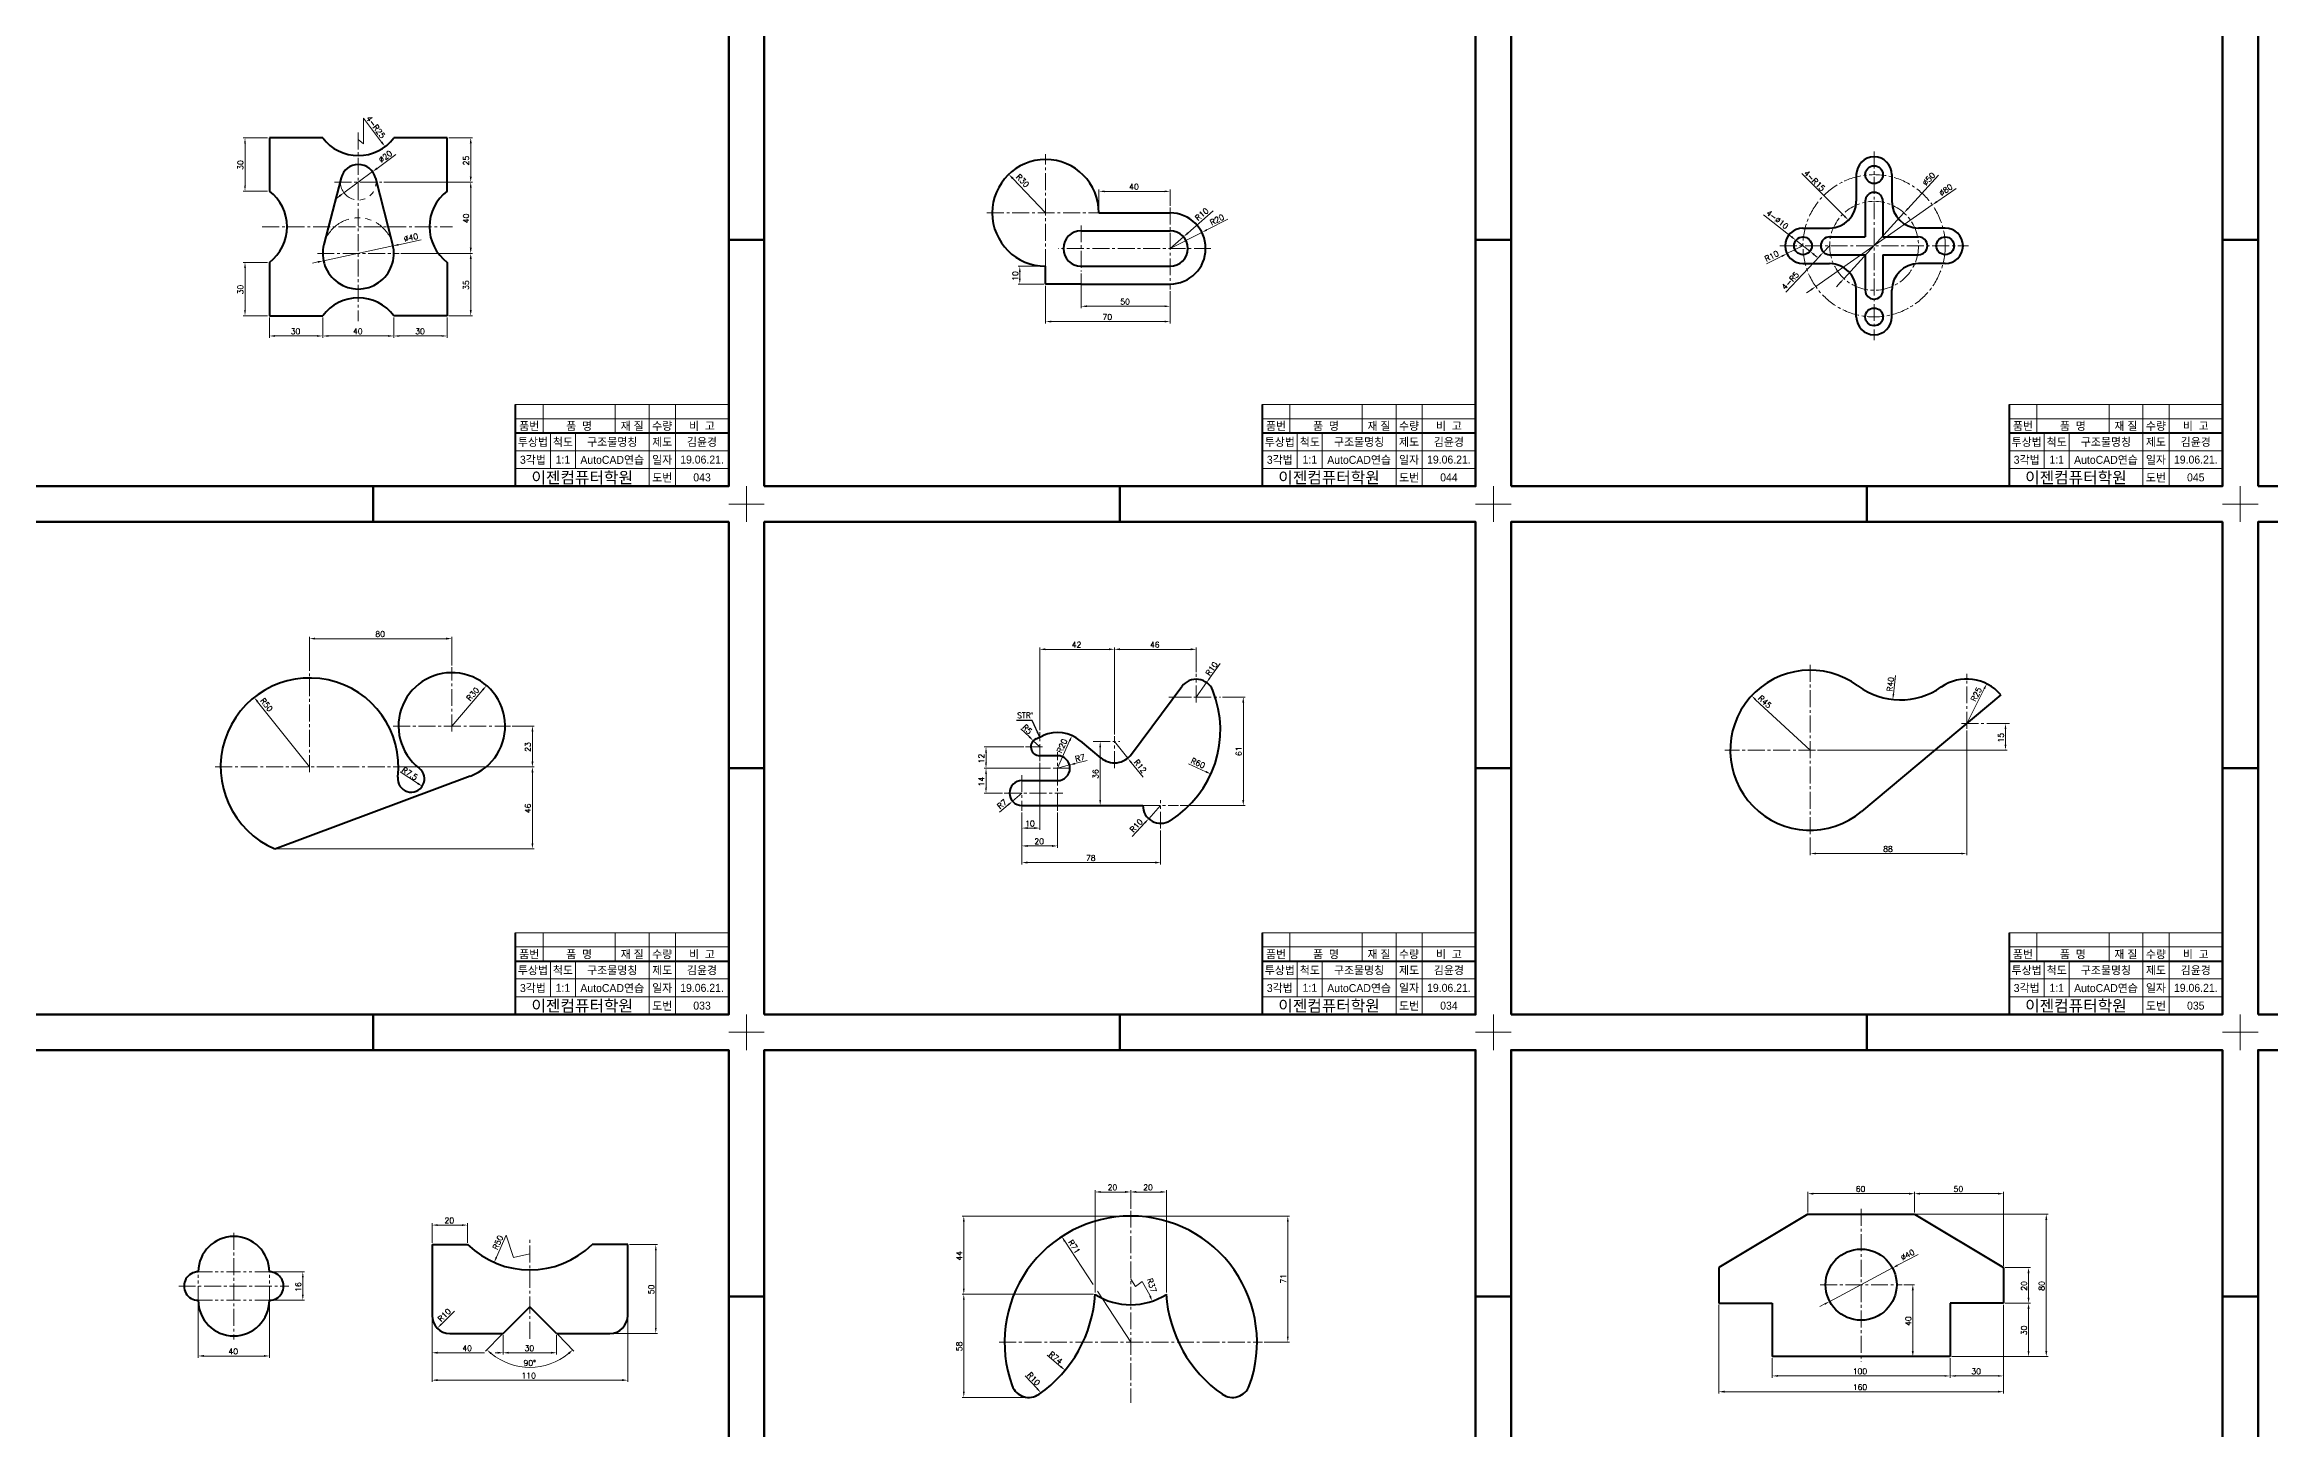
# Model space of a CAD drawing. Header units: millimetres. Extents: x 0 to 4210, y 0 to 2980.
# Drawn here: x 865 to 2116, y 668 to 1446 of the extents above; entities that cross this region are included whole.
import ezdxf
from ezdxf.enums import TextEntityAlignment as Align

# ---------------------------------------------------------------- set-up
doc = ezdxf.new("R2010")
doc.units = ezdxf.units.MM
doc.linetypes.add('CENTER2', pattern=[28.575, 19.05, -3.175, 3.175, -3.175])
doc.linetypes.add('PHANTOM2', pattern=[31.75, 15.875, -3.175, 3.175, -3.175, 3.175, -3.175])
for name, color, linetype, lineweight in [('가는선', 1, 'Continuous', 13), ('가상선', 1, 'PHANTOM2', 13), ('구분선', 1, 'PHANTOM2', 13), ('문자', 2, 'Continuous', 20), ('외곽선', 4, 'Continuous', 70), ('외형선', 3, 'Continuous', 40), ('중심선', 1, 'CENTER2', 13), ('치수선', 1, 'Continuous', 13)]:
    doc.layers.add(name, color=color, linetype=linetype, lineweight=lineweight)
doc.styles.get("Standard").update_dxf_attribs({"font": 'romans.shx'})
doc.styles.add('한글', font='')
doc.styles.get('한글').set_extended_font_data('Gulim')
doc.dimstyles.new('ISO-25', dxfattribs={"dimtxt": 3.15, "dimasz": 3.15, "dimexe": 1, "dimexo": 1, "dimgap": 1, "dimtad": 1, "dimdsep": 46, "dimtxsty": 'Standard', "dimcen": 2.5, "dimclrd": 1, "dimclre": 1, "dimclrt": 2, "dimadec": 0, "dimazin": 0, "dimtfac": 1, "dimtmove": 0, "dimatfit": 3, "dimfxl": 0, "dimarcsym": 0})

msp = doc.modelspace()

# ---------------------------------------------------------------- linework, layer by layer
at = {"layer": '가는선', "ltscale": 0.5}
for p, q in [((1130, 1244), (1250, 1244)), ((1145.6, 1244), (1145.6, 1228)), ((1186.2, 1244), (1186.2, 1228)), ((1205.3, 1244), (1205.3, 1198)), ((1220, 1244), (1220, 1198)), ((1550, 1244), (1670, 1244)), ((1565.6, 1244), (1565.6, 1228)), ((1606.2, 1244), (1606.2, 1228)), ((1625.3, 1244), (1625.3, 1198)), ((1640, 1244), (1640, 1198)), ((1970, 1244), (2090, 1244)), ((1985.6, 1244), (1985.6, 1228)), ((2026.2, 1244), (2026.2, 1228)), ((2045.3, 1244), (2045.3, 1198)), ((2060, 1244), (2060, 1198)), ((1130, 1236), (1250, 1236)), ((1149.7, 1228), (1149.7, 1208)), ((1163.8, 1228), (1163.8, 1208)), ((1550, 1236), (1670, 1236)), ((1569.7, 1228), (1569.7, 1208)), ((1583.8, 1228), (1583.8, 1208)), ((1970, 1236), (2090, 1236)), ((1989.7, 1228), (1989.7, 1208)), ((2003.8, 1228), (2003.8, 1208)), ((1130, 1218), (1250, 1218)), ((1550, 1218), (1670, 1218)), ((1970, 1218), (2090, 1218)), ((1130, 1208), (1250, 1208)), ((1550, 1208), (1670, 1208)), ((1970, 1208), (2090, 1208)), ((1130, 947), (1250, 947)), ((1130, 939), (1250, 939)), ((1145.6, 947), (1145.6, 931)), ((1186.2, 947), (1186.2, 931)), ((1205.3, 947), (1205.3, 901)), ((1220, 947), (1220, 901)), ((1550, 947), (1670, 947)), ((1550, 939), (1670, 939)), ((1565.6, 947), (1565.6, 931)), ((1606.2, 947), (1606.2, 931)), ((1625.3, 947), (1625.3, 901)), ((1640, 947), (1640, 901)), ((1970, 947), (2090, 947)), ((1970, 939), (2090, 939)), ((1985.6, 947), (1985.6, 931)), ((2026.2, 947), (2026.2, 931)), ((2045.3, 947), (2045.3, 901)), ((2060, 947), (2060, 901)), ((1149.7, 931), (1149.7, 911)), ((1163.8, 931), (1163.8, 911)), ((1569.7, 931), (1569.7, 911)), ((1583.8, 931), (1583.8, 911)), ((1989.7, 931), (1989.7, 911)), ((2003.8, 931), (2003.8, 911)), ((1130, 921), (1250, 921)), ((1550, 921), (1670, 921)), ((1970, 921), (2090, 921)), ((1130, 911), (1250, 911)), ((1550, 911), (1670, 911)), ((1970, 911), (2090, 911))]:
    msp.add_line(p, q, dxfattribs=at)
at = {"layer": '가상선', "ltscale": 0.5}
for p, q in [((951.7, 740.3), (951.7, 756.3)), ((951.7, 756.3), (991.7, 756.3)), ((991.7, 740.3), (991.7, 756.3)), ((951.7, 740.3), (991.7, 740.3))]:
    msp.add_line(p, q, dxfattribs=at)
at = {"layer": '가상선'}
for centre, radius, start, end in [((1041.7, 1368.9), 10, 165.5225, 14.4775), ((1041.7, 1328.9), 20, 14.4775, 165.5225)]:
    msp.add_arc(centre, radius, start, end, dxfattribs=at)
at = {"layer": '구분선', "ltscale": 0.5}
for points in [[(1250, 1188), (1260, 1188), (1260, 1198)], [(1250, 1188), (1260, 1188), (1260, 1198)], [(1260, 1198), (1260, 1188), (1270, 1188)], [(1260, 1198), (1260, 1188), (1270, 1188)], [(1260, 1198), (1260, 1188), (1270, 1188)], [(1260, 1198), (1260, 1188), (1270, 1188)], [(1670, 1188), (1680, 1188), (1680, 1198)], [(1670, 1188), (1680, 1188), (1680, 1198)], [(1680, 1198), (1680, 1188), (1690, 1188)], [(1680, 1198), (1680, 1188), (1690, 1188)], [(1680, 1198), (1680, 1188), (1690, 1188)], [(1680, 1198), (1680, 1188), (1690, 1188)], [(2090, 1188), (2100, 1188), (2100, 1198)], [(2090, 1188), (2100, 1188), (2100, 1198)], [(2100, 1198), (2100, 1188), (2110, 1188)], [(2100, 1198), (2100, 1188), (2110, 1188)], [(2100, 1198), (2100, 1188), (2110, 1188)], [(2100, 1198), (2100, 1188), (2110, 1188)], [(1260, 1178), (1260, 1188), (1250, 1188)], [(1270, 1188), (1260, 1188), (1260, 1178)], [(1270, 1188), (1260, 1188), (1260, 1178)], [(1680, 1178), (1680, 1188), (1670, 1188)], [(1690, 1188), (1680, 1188), (1680, 1178)], [(1690, 1188), (1680, 1188), (1680, 1178)], [(2100, 1178), (2100, 1188), (2090, 1188)], [(2110, 1188), (2100, 1188), (2100, 1178)], [(2110, 1188), (2100, 1188), (2100, 1178)], [(1250, 891), (1260, 891), (1260, 901)], [(1250, 891), (1260, 891), (1260, 901)], [(1260, 901), (1260, 891), (1270, 891)], [(1260, 901), (1260, 891), (1270, 891)], [(1260, 901), (1260, 891), (1270, 891)], [(1260, 901), (1260, 891), (1270, 891)], [(1670, 891), (1680, 891), (1680, 901)], [(1670, 891), (1680, 891), (1680, 901)], [(1680, 901), (1680, 891), (1690, 891)], [(1680, 901), (1680, 891), (1690, 891)], [(1680, 901), (1680, 891), (1690, 891)], [(1680, 901), (1680, 891), (1690, 891)], [(2090, 891), (2100, 891), (2100, 901)], [(2090, 891), (2100, 891), (2100, 901)], [(2100, 901), (2100, 891), (2110, 891)], [(2100, 901), (2100, 891), (2110, 891)], [(2100, 901), (2100, 891), (2110, 891)], [(2100, 901), (2100, 891), (2110, 891)], [(1260, 881), (1260, 891), (1250, 891)], [(1270, 891), (1260, 891), (1260, 881)], [(1270, 891), (1260, 891), (1260, 881)], [(1680, 881), (1680, 891), (1670, 891)], [(1690, 891), (1680, 891), (1680, 881)], [(1690, 891), (1680, 891), (1680, 881)], [(2100, 881), (2100, 891), (2090, 891)], [(2110, 891), (2100, 891), (2100, 881)], [(2110, 891), (2100, 891), (2100, 881)]]:
    msp.add_lwpolyline(points, dxfattribs=at)
at = {"layer": '외곽선', "ltscale": 0.5}
for p, q in [((1250, 1336.5), (1260, 1336.5)), ((1270, 1336.5), (1260, 1336.5)), ((1270, 1336.5), (1260, 1336.5)), ((1670, 1336.5), (1680, 1336.5)), ((1690, 1336.5), (1680, 1336.5)), ((1690, 1336.5), (1680, 1336.5)), ((2090, 1336.5), (2100, 1336.5)), ((2110, 1336.5), (2100, 1336.5)), ((2110, 1336.5), (2100, 1336.5)), ((1250, 1198), (1250, 1244)), ((1670, 1198), (1670, 1244)), ((2090, 1198), (2090, 1244)), ((1050, 1198), (1050, 1188)), ((1050, 1198), (1050, 1188)), ((1470, 1198), (1470, 1188)), ((1470, 1198), (1470, 1188)), ((1890, 1198), (1890, 1188)), ((1890, 1198), (1890, 1188)), ((1050, 1188), (1050, 1178)), ((1470, 1188), (1470, 1178)), ((1890, 1188), (1890, 1178)), ((1250, 1039.5), (1260, 1039.5)), ((1270, 1039.5), (1260, 1039.5)), ((1270, 1039.5), (1260, 1039.5)), ((1670, 1039.5), (1680, 1039.5)), ((1690, 1039.5), (1680, 1039.5)), ((1690, 1039.5), (1680, 1039.5)), ((2090, 1039.5), (2100, 1039.5)), ((2110, 1039.5), (2100, 1039.5)), ((2110, 1039.5), (2100, 1039.5)), ((1250, 901), (1250, 947)), ((1670, 901), (1670, 947)), ((2090, 901), (2090, 947)), ((1050, 901), (1050, 891)), ((1050, 901), (1050, 891)), ((1470, 901), (1470, 891)), ((1470, 901), (1470, 891)), ((1890, 901), (1890, 891)), ((1890, 901), (1890, 891)), ((1050, 891), (1050, 881)), ((1470, 891), (1470, 881)), ((1890, 891), (1890, 881)), ((1250, 742.5), (1260, 742.5)), ((1270, 742.5), (1260, 742.5)), ((1270, 742.5), (1260, 742.5)), ((1670, 742.5), (1680, 742.5)), ((1690, 742.5), (1680, 742.5)), ((1690, 742.5), (1680, 742.5)), ((2090, 742.5), (2100, 742.5)), ((2110, 742.5), (2100, 742.5)), ((2110, 742.5), (2100, 742.5))]:
    msp.add_line(p, q, dxfattribs=at)
for points in [[(850, 1198), (1250, 1198), (1250, 1475), (850, 1475)], [(1270, 1198), (1670, 1198), (1670, 1475), (1270, 1475)], [(1690, 1198), (2090, 1198), (2090, 1475), (1690, 1475)], [(2110, 1198), (2510, 1198), (2510, 1475), (2110, 1475)], [(850, 901), (1250, 901), (1250, 1178), (850, 1178)], [(1270, 901), (1670, 901), (1670, 1178), (1270, 1178)], [(1690, 901), (2090, 901), (2090, 1178), (1690, 1178)], [(2110, 901), (2510, 901), (2510, 1178), (2110, 1178)], [(850, 604), (1250, 604), (1250, 881), (850, 881)], [(1270, 604), (1670, 604), (1670, 881), (1270, 881)], [(1690, 604), (2090, 604), (2090, 881), (1690, 881)], [(2110, 604), (2510, 604), (2510, 881), (2110, 881)]]:
    msp.add_lwpolyline(points, close=True, dxfattribs=at)
at = {"layer": '외형선', "ltscale": 0.5}
for p, q in [((1021.7, 1393.9), (991.7, 1393.9)), ((991.7, 1393.9), (991.7, 1363.9)), ((1091.7, 1393.9), (1061.7, 1393.9)), ((1091.7, 1363.9), (1091.7, 1393.9)), ((1032, 1371.4), (1022.3, 1333.9)), ((1051.4, 1371.4), (1061, 1333.9)), ((1884.1, 1373.2), (1884.1, 1358.2)), ((1904.1, 1373.2), (1904.1, 1358.2)), ((1458.2, 1351.7), (1498.2, 1351.7)), ((1889.1, 1358.2), (1889.1, 1338.2)), ((1899.1, 1358.2), (1899.1, 1338.2)), ((1448.2, 1341.7), (1498.2, 1341.7)), ((1854.1, 1343.2), (1869.1, 1343.2)), ((1934.1, 1343.2), (1919.1, 1343.2)), ((1869.1, 1338.2), (1889.1, 1338.2)), ((1869.1, 1328.2), (1889.1, 1328.2)), ((1889.1, 1328.2), (1889.1, 1308.2)), ((1899.1, 1338.2), (1919.1, 1338.2)), ((1899.1, 1328.2), (1899.1, 1308.2)), ((1899.1, 1328.2), (1919.1, 1328.2)), ((991.7, 1323.9), (991.7, 1293.9)), ((1091.7, 1323.9), (1091.7, 1293.9)), ((1428.2, 1311.7), (1428.2, 1321.7)), ((1448.2, 1321.7), (1498.2, 1321.7)), ((1854.1, 1323.2), (1869.1, 1323.2)), ((1934.1, 1323.2), (1919.1, 1323.2)), ((1448.2, 1311.7), (1428.2, 1311.7)), ((1448.2, 1311.7), (1498.2, 1311.7)), ((1884.1, 1293.2), (1884.1, 1308.2)), ((1904.1, 1293.2), (1904.1, 1308.2)), ((991.7, 1293.9), (1021.7, 1293.9)), ((1091.7, 1293.9), (1061.7, 1293.9)), ((1130, 1244), (1130, 1236)), ((1550, 1244), (1550, 1236)), ((1970, 1244), (1970, 1236)), ((1130, 1236), (1130, 1228)), ((1130, 1228), (1250, 1228)), ((1130, 1228), (1130, 1208)), ((1550, 1236), (1550, 1228)), ((1550, 1228), (1670, 1228)), ((1550, 1228), (1550, 1208)), ((1970, 1236), (1970, 1228)), ((1970, 1228), (2090, 1228)), ((1970, 1228), (1970, 1208)), ((1130, 1208), (1130, 1198)), ((1550, 1208), (1550, 1198)), ((1970, 1208), (1970, 1198)), ((1476.6, 1047.3), (1504.9, 1085.4)), ((1965.4, 1080.7), (1887.1, 1015.2)), ((1447.7, 1054.8), (1459.2, 1045.2)), ((1434.9, 1046.5), (1424.9, 1046.5)), ((994.7, 994.2), (1104.7, 1035.1)), ((1414.9, 1032.5), (1434.9, 1032.5)), ((1414.9, 1018.5), (1482.9, 1018.5)), ((1130, 947), (1130, 939)), ((1130, 939), (1130, 931)), ((1550, 947), (1550, 939)), ((1550, 939), (1550, 931)), ((1970, 947), (1970, 939)), ((1970, 939), (1970, 931)), ((1130, 931), (1250, 931)), ((1130, 931), (1130, 911)), ((1550, 931), (1670, 931)), ((1550, 931), (1550, 911)), ((1970, 931), (2090, 931)), ((1970, 931), (1970, 911)), ((1130, 911), (1130, 901)), ((1550, 911), (1550, 901)), ((1970, 911), (1970, 901)), ((1856.8, 788.7), (1806.8, 758.7)), ((1856.8, 788.7), (1916.8, 788.7)), ((1916.8, 788.7), (1966.8, 758.7)), ((1083.2, 771.7), (1083.2, 731.7)), ((1083.2, 771.7), (1103.2, 771.7)), ((1193.2, 771.7), (1173.2, 771.7)), ((1193.2, 731.7), (1193.2, 771.7)), ((1806.8, 758.7), (1806.8, 738.7)), ((1966.8, 758.7), (1966.8, 738.7)), ((1806.8, 738.7), (1836.8, 738.7)), ((1836.8, 738.7), (1836.8, 708.7)), ((1966.8, 738.7), (1936.8, 738.7)), ((1936.8, 738.7), (1936.8, 708.7)), ((1123.2, 721.7), (1138.2, 736.7)), ((1153.2, 721.7), (1138.2, 736.7)), ((1093.2, 721.7), (1123.2, 721.7)), ((1153.2, 721.7), (1183.2, 721.7)), ((1936.8, 708.7), (1836.8, 708.7))]:
    msp.add_line(p, q, dxfattribs=at)
at = {"layer": '외형선'}
msp.add_line((1422.9, 1056), (1426.9, 1057.8), dxfattribs=at)
at = {"layer": '외형선', "ltscale": 0.5}
for centre, radius in [((1894.1, 1373.2), 5), ((1854.1, 1333.2), 5), ((1934.1, 1333.2), 5), ((1894.1, 1293.2), 5), ((1886.8, 749.1), 20)]:
    msp.add_circle(centre, radius, dxfattribs=at)
for centre, radius, start, end in [((1041.7, 1408.9), 25, 216.8699, 323.1301), ((1041.7, 1368.9), 10, 14.4775, 165.5225), ((1428.2, 1351.7), 30, 0, 270), ((1894.1, 1373.2), 10, 0, 180), ((976.7, 1343.9), 25, 306.8699, 53.1301), ((1106.7, 1343.9), 25, 126.8699, 233.1301), ((1498.2, 1331.7), 20, 270, 90), ((1869.1, 1358.2), 15, 270, 0), ((1894.1, 1358.2), 5, 0, 180), ((1919.1, 1358.2), 15, 180, 270), ((1448.2, 1331.7), 10, 90, 270), ((1498.2, 1331.7), 10, 270, 90), ((1854.1, 1333.2), 10, 90, 270), ((1934.1, 1333.2), 10, 270, 90), ((1041.7, 1328.9), 20, 165.5225, 14.4775), ((1869.1, 1333.2), 5, 90, 270), ((1919.1, 1333.2), 5, 270, 90), ((1869.1, 1308.2), 15, 0, 90), ((1919.1, 1308.2), 15, 90, 180), ((1041.7, 1278.9), 25, 36.8699, 143.1301), ((1894.1, 1308.2), 5, 180, 0), ((1894.1, 1293.2), 10, 180, 0), ((1014.3, 1040.2), 50, 353.3066, 246.9261), ((1094.3, 1063.2), 30, 290.3786, 232.3779), ((1512.9, 1079.5), 10, 21.7847, 143.3711), ((1858.2, 1049.6), 45, 53.3875, 309.9581), ((1946.2, 1064.6), 25, 40, 125.0253), ((1466.5, 1060.9), 60, 301.9099, 21.7847), ((1908.9, 1117.9), 40, 233.3875, 305.0253), ((1424.9, 1051.5), 5, 113.6021, 270), ((1434.9, 1039.5), 20, 50.2297, 113.6021), ((1071.4, 1033.5), 7.5, 173.3066, 52.3779), ((1434.9, 1039.5), 7, 270, 90), ((1466.9, 1054.5), 12, 230.2297, 323.3711), ((1414.9, 1025.5), 7, 90, 270), ((1492.9, 1018.5), 10, 180, 301.9099), ((971.7, 756.2), 20, 0.4456, 179.5544), ((1476.1, 716.7), 71, 90, 200.1368), ((1476.1, 716.7), 71, 339.8632, 90), ((1138.2, 807.4), 50, 225.573, 314.427), ((951.7, 748.3), 8, 89.9957, 270), ((991.7, 748.3), 8, 270, 90.0043), ((971.7, 740.3), 20, 180, 0), ((1382.2, 748.2), 74, 304.8716, 356.5075), ((1476.1, 774.8), 37, 237.2796, 302.7204), ((1569.9, 748.2), 74, 183.4925, 235.1284), ((1093.2, 731.7), 10, 180, 270), ((1183.2, 731.7), 10, 270, 0), ((1418.8, 695.7), 10, 200.1368, 304.8716), ((1533.3, 695.7), 10, 235.1284, 339.8632)]:
    msp.add_arc(centre, radius, start, end, dxfattribs=at)
at = {"layer": '중심선', "ltscale": 0.5}
for p, q in [((1041.7, 1396.9), (1041.7, 1290.9)), ((1428.2, 1321.7), (1428.2, 1384.7)), ((1894.1, 1386.2), (1894.1, 1280.2)), ((1028.3, 1368.9), (1055, 1368.9)), ((1395.2, 1351.7), (1458.2, 1351.7)), ((1498.2, 1354.7), (1498.2, 1308.7)), ((987.7, 1343.9), (1094.7, 1343.9)), ((1448.2, 1344.7), (1448.2, 1318.7)), ((1018.7, 1328.9), (1064.7, 1328.9)), ((1521.2, 1331.7), (1435.2, 1331.7)), ((1841.1, 1333.2), (1947.1, 1333.2)), ((1014.3, 1037.2), (1014.3, 1093.2)), ((1094.3, 1060.2), (1094.3, 1096.2)), ((1512.9, 1076.5), (1512.9, 1092.5)), ((1858.2, 1097.6), (1858.2, 1001.6)), ((1946.2, 1061.7), (1946.2, 1092.6)), ((1497.5, 1079.5), (1526.6, 1079.5)), ((1500.5, 1079.5), (1512.9, 1079.5)), ((1943.2, 1064.6), (1971.2, 1064.6)), ((1061.3, 1063.2), (1127.3, 1063.2)), ((1416.9, 1051.5), (1427.9, 1051.5)), ((1424.9, 1043.5), (1424.9, 1059.8)), ((1454.9, 1054.5), (1469.9, 1054.5)), ((1466.9, 1039.5), (1466.9, 1057.5)), ((961.3, 1040.2), (1067.3, 1040.2)), ((1441.9, 1039.5), (1431.9, 1039.5)), ((1434.9, 1015.5), (1434.9, 1048.5)), ((1861.2, 1049.6), (1810.2, 1049.6)), ((1414.9, 1035.5), (1414.9, 1015.5)), ((1404.9, 1025.5), (1437.9, 1025.5)), ((1482.9, 1018.5), (1502.9, 1018.5)), ((1492.9, 1005.5), (1492.9, 1021.5)), ((1476.1, 790.7), (1476.1, 682.7)), ((1886.8, 791.7), (1886.8, 705.7)), ((971.7, 778.3), (971.7, 718.3)), ((1138.2, 718.7), (1138.2, 774.7)), ((940.7, 748.2), (1002.7, 748.2)), ((1863.8, 749.1), (1909.8, 749.1)), ((1402.1, 716.7), (1550.1, 716.7))]:
    msp.add_line(p, q, dxfattribs=at)
for radius in [40, 25]:
    msp.add_circle((1894.1, 1333.2), radius, dxfattribs=at)
at = {"layer": '치수선', "ltscale": 0.5}
for p, q in [((1044.7, 1404.9), (1054.8, 1391.5)), ((1044.7, 1404.9), (1044.7, 1390.6)), ((990.7, 1393.9), (977, 1393.9)), ((978, 1390.8), (978, 1367.1)), ((1044.7, 1390.6), (1041.7, 1392.9)), ((1092.7, 1393.9), (1105.9, 1393.9)), ((1104.9, 1390.8), (1104.9, 1372.1)), ((1062.8, 1384.5), (1052.3, 1376.7)), ((990.7, 1363.9), (977, 1363.9)), ((1033.6, 1363), (1049.7, 1374.9)), ((1056, 1368.9), (1105.9, 1368.9)), ((1104.9, 1365.8), (1104.9, 1332.1)), ((1428.2, 1351.7), (1409.7, 1371.1)), ((1458.2, 1352.7), (1458.2, 1364.8)), ((1498.2, 1355.7), (1498.2, 1364.8)), ((1853.4, 1373.9), (1877.4, 1349.9)), ((1930.3, 1372.9), (1913, 1354)), ((1940.2, 1365.5), (1929.4, 1358)), ((1031.1, 1361.1), (1028.5, 1359.3)), ((1461.4, 1363.8), (1495.1, 1363.8)), ((1522.4, 1352.8), (1508.2, 1340.3)), ((1861.3, 1310.3), (1926.8, 1356.2)), ((1877.2, 1314.8), (1910.9, 1351.7)), ((1498.2, 1331.7), (1516.1, 1340.7)), ((1530.7, 1348.1), (1518.9, 1342.1)), ((1832, 1350.7), (1847.7, 1338.3)), ((1022.1, 1324.8), (1061.2, 1333.1)), ((1077.1, 1336.5), (1064.3, 1333.8)), ((1065.7, 1328.9), (1105.9, 1328.9)), ((1498.2, 1331.7), (1505.8, 1338.3)), ((1833.6, 1323.1), (1842.3, 1327.4)), ((1844.4, 1307.1), (1863.5, 1327.3)), ((1854.1, 1333.2), (1845.1, 1328.8)), ((1858, 1330.1), (1850.1, 1336.3)), ((1860.4, 1328.2), (1862, 1326.9)), ((1869.1, 1333.2), (1865.6, 1329.6)), ((990.7, 1323.9), (977, 1323.9)), ((978, 1320.8), (978, 1297.1)), ((1019, 1324.1), (1016, 1323.4)), ((1104.9, 1325.8), (1104.9, 1297.1)), ((1427.2, 1321.7), (1412.7, 1321.7)), ((1413.7, 1318.5), (1413.7, 1314.8)), ((1448.2, 1317.7), (1448.2, 1298.2)), ((1427.2, 1311.7), (1412.7, 1311.7)), ((1428.2, 1310.7), (1428.2, 1289.6)), ((1498.2, 1307.7), (1498.2, 1298.2)), ((1858.7, 1308.5), (1856.1, 1306.7)), ((1875.1, 1312.5), (1872.9, 1310.1)), ((990.7, 1293.9), (977, 1293.9)), ((991.7, 1292.9), (991.7, 1281.5)), ((1021.7, 1292.9), (1021.7, 1281.5)), ((1061.7, 1292.9), (1061.7, 1281.5)), ((1091.7, 1292.9), (1091.7, 1281.5)), ((1092.7, 1293.9), (1105.9, 1293.9)), ((1495.1, 1290.6), (1431.4, 1290.6)), ((1451.4, 1299.2), (1495.1, 1299.2)), ((1498.2, 1298.2), (1498.2, 1289.6)), ((994.8, 1282.5), (1018.5, 1282.5)), ((1024.8, 1282.5), (1058.5, 1282.5)), ((1064.8, 1282.5), (1088.5, 1282.5)), ((1014.3, 1094.2), (1014.3, 1113.3)), ((1017.4, 1112.3), (1091.1, 1112.3)), ((1094.3, 1097.2), (1094.3, 1113.3)), ((1906.1, 1091.6), (1905, 1081.2)), ((1014.3, 1040.2), (985.1, 1076.8)), ((1094.3, 1063.2), (1111.7, 1083.5)), ((1858.2, 1049.6), (1827.5, 1078)), ((1946.2, 1064.6), (1956, 1084.2)), ((1970.2, 1064.6), (1967, 1064.6)), ((1128.3, 1063.2), (1140.6, 1063.2)), ((1139.6, 1060), (1139.6, 1043.3)), ((1968, 1052.8), (1968, 1061.5)), ((1067.5, 1040.2), (1140.6, 1040.2)), ((1862.2, 1049.6), (1969, 1049.6)), ((1065.3, 1037.5), (1075, 1031.1)), ((1139.6, 1037), (1139.6, 997.3)), ((995.7, 994.2), (1140.6, 994.2)), ((1456.1, 744.7), (1456.1, 802.2)), ((1459.2, 801.2), (1472.9, 801.2)), ((1476.1, 791.7), (1476.1, 802.2)), ((1479.2, 801.2), (1492.9, 801.2)), ((1496.1, 744.7), (1496.1, 802.2)), ((1856.8, 789.7), (1856.8, 801.3)), ((1916.8, 789.7), (1916.8, 801.3)), ((1966.8, 759.7), (1966.8, 801.3)), ((1860, 800.3), (1913.7, 800.3)), ((1917.8, 788.7), (1991.9, 788.7)), ((1920, 800.3), (1963.7, 800.3)), ((1083.2, 772.7), (1083.2, 783.6)), ((1086.3, 782.6), (1100, 782.6)), ((1103.2, 772.7), (1103.2, 783.6)), ((1124.8, 776.9), (1119.4, 764.5)), ((1124.8, 776.9), (1128.9, 764.4)), ((1475.1, 787.7), (1381.2, 787.7)), ((1382.2, 784.6), (1382.2, 746.9)), ((1477.1, 787.7), (1565.4, 787.7)), ((1564.4, 719.9), (1564.4, 784.6)), ((1990.9, 785.5), (1990.9, 711.8)), ((1128.9, 764.4), (1138.2, 766.4)), ((1194.2, 771.7), (1210, 771.7)), ((1209, 768.5), (1209, 724.8)), ((1454.9, 749.2), (1439, 773.5)), ((1918.9, 766.1), (1907.3, 760)), ((992.7, 756.3), (1011.5, 756.3)), ((1010.5, 753.2), (1010.5, 743.5)), ((1478.7, 748), (1476.1, 752.2)), ((1482.5, 750.8), (1478.7, 748)), ((1482.5, 750.8), (1487, 742.8)), ((1869.2, 739.7), (1904.5, 758.5)), ((1967.8, 758.7), (1982, 758.7)), ((1981, 755.5), (1981, 741.8)), ((951.7, 739.3), (951.7, 708)), ((991.7, 739.3), (991.7, 708)), ((992.7, 740.3), (1011.5, 740.3)), ((1455.1, 743.7), (1381.2, 743.7)), ((1382.2, 740.6), (1382.2, 688.9)), ((1476.1, 716.7), (1457.4, 745.4)), ((1866.4, 738.3), (1863.6, 736.8)), ((1910.8, 749.1), (1916.9, 749.1)), ((1915.9, 746), (1915.9, 711.8)), ((1967.8, 738.7), (1982, 738.7)), ((1083.2, 730.7), (1083.2, 709.8)), ((1095.8, 734.3), (1088.3, 726.8)), ((1193.2, 730.7), (1193.2, 694.4)), ((1806.8, 737.7), (1806.8, 687.9)), ((1966.8, 737.7), (1966.8, 696.8)), ((1981, 735.5), (1981, 711.8)), ((1122.5, 721), (1113.3, 711.8)), ((1123.2, 720.7), (1123.2, 709.8)), ((1153.2, 720.7), (1153.2, 709.8)), ((1153.9, 721), (1163, 711.8)), ((1184.2, 721.7), (1210, 721.7)), ((1551.1, 716.7), (1565.4, 716.7)), ((954.9, 709), (988.6, 709)), ((1083.2, 709.8), (1083.2, 694.4)), ((1086.3, 710.8), (1112.7, 710.8)), ((1118.6, 710.8), (1120, 710.8)), ((1126.3, 710.8), (1150, 710.8)), ((1429.1, 709.4), (1436.8, 703)), ((1836.8, 707.7), (1836.8, 696.8)), ((1936.8, 707.7), (1936.8, 696.8)), ((1937.8, 708.7), (1982, 708.7)), ((1982, 708.7), (1991.9, 708.7)), ((1086.3, 695.4), (1190, 695.4)), ((1416.8, 697.9), (1423.4, 690.7)), ((1810, 688.9), (1963.7, 688.9)), ((1933.7, 697.8), (1840, 697.8)), ((1963.7, 697.8), (1940, 697.8)), ((1966.8, 696.8), (1966.8, 687.9)), ((1417.8, 685.7), (1381.2, 685.7))]:
    msp.add_line(p, q, dxfattribs=at)
at = {"layer": '치수선', "color": 1, "ltscale": 0.5}
for p, q in [((1424.9, 1060.8), (1424.9, 1107.3)), ((1428.1, 1106.3), (1463.8, 1106.3)), ((1466.9, 1058.5), (1466.9, 1107.3)), ((1470.1, 1106.3), (1509.8, 1106.3)), ((1512.9, 1093.5), (1512.9, 1107.3)), ((1526.3, 1098.4), (1520.5, 1090.2)), ((1512.9, 1079.5), (1518.7, 1087.6)), ((1527.6, 1079.5), (1540.4, 1079.5)), ((1539.4, 1076.3), (1539.4, 1021.6)), ((1415.9, 1051.5), (1393.7, 1051.5)), ((1414.3, 1061.7), (1419.1, 1057.1)), ((1424.9, 1051.5), (1421.3, 1054.9)), ((1434.9, 1039.5), (1441.7, 1054.9)), ((1458.9, 1051.3), (1458.9, 1021.6)), ((1466.9, 1054.5), (1474.4, 1045.1)), ((1430.9, 1039.5), (1393.7, 1039.5)), ((1394.7, 1048.3), (1394.7, 1042.6)), ((1424.9, 1042.5), (1424.9, 1004.8)), ((1434.9, 1039.5), (1441.7, 1041.3)), ((1451.6, 1043.9), (1444.7, 1042.1)), ((1483, 1034.4), (1476.4, 1042.6)), ((1508.5, 1041.9), (1518.3, 1037.5)), ((1394.7, 1028.6), (1394.7, 1036.3)), ((1403.9, 1025.5), (1393.7, 1025.5)), ((1402.2, 1014.7), (1407.2, 1018.9)), ((1414.9, 1025.5), (1409.6, 1020.9)), ((1414.9, 1014.5), (1414.9, 1004.8)), ((1434.9, 1014.5), (1434.9, 994.8)), ((1492.9, 1018.5), (1486.2, 1011.1)), ((1503.9, 1018.5), (1540.4, 1018.5)), ((1414.9, 1004.8), (1414.9, 994.8)), ((1418.1, 1005.8), (1421.8, 1005.8)), ((1476.9, 1001.1), (1484, 1008.8)), ((1492.9, 1004.5), (1492.9, 985.4)), ((1414.9, 994.8), (1414.9, 985.4)), ((1418.1, 995.8), (1431.8, 995.8)), ((1418.1, 986.4), (1489.8, 986.4))]:
    msp.add_line(p, q, dxfattribs=at)
at = {"layer": '치수선', "color": 1}
for p, q in [((1946.2, 1060.7), (1946.2, 990.5)), ((1858.2, 1000.6), (1858.2, 990.5)), ((1861.4, 991.5), (1943.1, 991.5))]:
    msp.add_line(p, q, dxfattribs=at)
at = {"layer": '치수선', "ltscale": 0.5}
for centre, radius, start, end in [((1138.2, 736.7), 34.1, 230.2869, 309.7131), ((1418.8, 695.7), 10, 310.6011, 318.3509)]:
    msp.add_arc(centre, radius, start, end, dxfattribs=at)
for points in [[(977.5, 1390.8), (978.5, 1390.8), (978, 1393.9)], [(1055.3, 1391.8), (1054.4, 1391.2), (1056.7, 1389)], [(1104.4, 1390.8), (1105.5, 1390.8), (1104.9, 1393.9)], [(1051.9, 1377.2), (1052.6, 1376.3), (1049.7, 1374.9)], [(977.5, 1367.1), (978.5, 1367.1), (978, 1363.9)], [(1104.4, 1372.1), (1105.5, 1372.1), (1104.9, 1368.9)], [(1104.4, 1365.8), (1105.5, 1365.8), (1104.9, 1368.9)], [(1410.1, 1371.5), (1409.3, 1370.7), (1407.5, 1373.4)], [(1461.4, 1364.3), (1461.4, 1363.3), (1458.2, 1363.8)], [(1495.1, 1364.3), (1495.1, 1363.3), (1498.2, 1363.8)], [(1030.8, 1361.6), (1031.4, 1360.7), (1033.6, 1363)], [(1912.7, 1354.4), (1913.4, 1353.7), (1910.9, 1351.7)], [(1929.1, 1358.4), (1929.7, 1357.5), (1926.8, 1356.2)], [(1507.8, 1340.7), (1508.5, 1339.9), (1505.8, 1338.3)], [(1518.7, 1342.6), (1519.1, 1341.7), (1516.1, 1340.7)], [(1877.8, 1350.2), (1877.1, 1349.5), (1879.7, 1347.6)], [(1064.2, 1334.3), (1064.4, 1333.3), (1061.2, 1333.1)], [(1104.4, 1332.1), (1105.5, 1332.1), (1104.9, 1328.9)], [(1104.4, 1325.8), (1105.5, 1325.8), (1104.9, 1328.9)], [(1842, 1327.8), (1842.5, 1326.9), (1845.1, 1328.8)], [(1848, 1338.7), (1847.3, 1337.9), (1850.1, 1336.3)], [(1860.8, 1328.6), (1860.1, 1327.8), (1858, 1330.1)], [(1863.1, 1327.7), (1863.8, 1327), (1865.6, 1329.6)], [(977.5, 1320.8), (978.5, 1320.8), (978, 1323.9)], [(1018.9, 1324.6), (1019.1, 1323.6), (1022.1, 1324.8)], [(1413.2, 1318.5), (1414.2, 1318.5), (1413.7, 1321.7)], [(1413.2, 1314.8), (1414.2, 1314.8), (1413.7, 1311.7)], [(1874.7, 1312.8), (1875.4, 1312.1), (1877.2, 1314.8)], [(1858.4, 1308.9), (1859, 1308.1), (1861.3, 1310.3)], [(977.5, 1297.1), (978.5, 1297.1), (978, 1293.9)], [(1104.4, 1297.1), (1105.5, 1297.1), (1104.9, 1293.9)], [(1431.4, 1291.1), (1431.4, 1290.1), (1428.2, 1290.6)], [(1451.4, 1299.7), (1451.4, 1298.7), (1448.2, 1299.2)], [(1495.1, 1299.7), (1495.1, 1298.7), (1498.2, 1299.2)], [(1495.1, 1291.1), (1495.1, 1290.1), (1498.2, 1290.6)], [(994.8, 1283), (994.8, 1282), (991.7, 1282.5)], [(1018.5, 1283), (1018.5, 1282), (1021.7, 1282.5)], [(1024.8, 1283), (1024.8, 1282), (1021.7, 1282.5)], [(1058.5, 1283), (1058.5, 1282), (1061.7, 1282.5)], [(1064.8, 1283), (1064.8, 1282), (1061.7, 1282.5)], [(1088.5, 1283), (1088.5, 1282), (1091.7, 1282.5)], [(1017.4, 1112.9), (1017.4, 1111.8), (1014.3, 1112.3)], [(1091.1, 1112.9), (1091.1, 1111.8), (1094.3, 1112.3)], [(985.5, 1077.2), (984.7, 1076.5), (983.1, 1079.3)], [(1111.3, 1083.9), (1112.1, 1083.2), (1113.8, 1085.9)], [(1827.8, 1078.4), (1827.1, 1077.7), (1825.2, 1080.2)], [(1904.5, 1081.3), (1905.5, 1081.2), (1904.6, 1078.1)], [(1955.6, 1084.4), (1956.5, 1083.9), (1957.5, 1087)], [(1967.5, 1061.5), (1968.5, 1061.5), (1968, 1064.6)], [(1139.1, 1060), (1140.2, 1060), (1139.6, 1063.2)], [(1967.5, 1052.8), (1968.5, 1052.8), (1968, 1049.6)], [(1139.1, 1043.3), (1140.2, 1043.3), (1139.6, 1040.2)], [(1139.1, 1037), (1140.2, 1037), (1139.6, 1040.2)], [(1075.3, 1031.5), (1074.7, 1030.6), (1077.6, 1029.3)], [(1139.1, 997.3), (1140.2, 997.3), (1139.6, 994.2)], [(1459.2, 801.8), (1459.2, 800.7), (1456.1, 801.2)], [(1472.9, 801.8), (1472.9, 800.7), (1476.1, 801.2)], [(1479.2, 801.8), (1479.2, 800.7), (1476.1, 801.2)], [(1492.9, 801.8), (1492.9, 800.7), (1496.1, 801.2)], [(1860, 800.8), (1860, 799.7), (1856.8, 800.3)], [(1913.7, 800.8), (1913.7, 799.7), (1916.8, 800.3)], [(1920, 800.8), (1920, 799.7), (1916.8, 800.3)], [(1963.7, 800.8), (1963.7, 799.7), (1966.8, 800.3)], [(1990.4, 785.5), (1991.5, 785.5), (1990.9, 788.7)], [(1086.3, 783.1), (1086.3, 782.1), (1083.2, 782.6)], [(1100, 783.1), (1100, 782.1), (1103.2, 782.6)], [(1381.7, 784.6), (1382.7, 784.6), (1382.2, 787.7)], [(1439.4, 773.8), (1438.5, 773.2), (1437.3, 776.2)], [(1563.9, 784.6), (1564.9, 784.6), (1564.4, 787.7)], [(1118.9, 764.7), (1119.8, 764.3), (1118.1, 761.6)], [(1208.5, 768.5), (1209.5, 768.5), (1209, 771.7)], [(1010, 753.2), (1011, 753.2), (1010.5, 756.3)], [(1907, 760.4), (1907.5, 759.5), (1904.5, 758.5)], [(1980.4, 755.5), (1981.5, 755.5), (1981, 758.7)], [(1010, 743.5), (1011, 743.5), (1010.5, 740.3)], [(1381.7, 746.9), (1382.7, 746.9), (1382.2, 743.7)], [(1381.7, 740.6), (1382.7, 740.6), (1382.2, 743.7)], [(1487.5, 743), (1486.5, 742.6), (1488, 739.8)], [(1866.2, 738.7), (1866.6, 737.8), (1869.2, 739.7)], [(1915.3, 746), (1916.4, 746), (1915.9, 749.1)], [(1980.4, 741.8), (1981.5, 741.8), (1981, 738.7)], [(1980.4, 735.5), (1981.5, 735.5), (1981, 738.7)], [(1088, 727.2), (1088.7, 726.5), (1086.1, 724.6)], [(1208.5, 724.8), (1209.5, 724.8), (1209, 721.7)], [(1563.9, 719.9), (1564.9, 719.9), (1564.4, 716.7)], [(954.9, 709.6), (954.9, 708.5), (951.7, 709)], [(988.6, 709.6), (988.6, 708.5), (991.7, 709)], [(1086.3, 711.4), (1086.3, 710.3), (1083.2, 710.8)], [(1116, 710), (1116.7, 710.8), (1114, 712.5)], [(1120, 711.4), (1120, 710.3), (1123.2, 710.8)], [(1126.3, 711.4), (1126.3, 710.3), (1123.2, 710.8)], [(1150, 711.4), (1150, 710.3), (1153.2, 710.8)], [(1159.6, 710.8), (1160.4, 710), (1162.3, 712.5)], [(1437.1, 703.4), (1436.4, 702.6), (1439.2, 701)], [(1915.3, 711.8), (1916.4, 711.8), (1915.9, 708.7)], [(1980.4, 711.8), (1981.5, 711.8), (1981, 708.7)], [(1990.4, 711.8), (1991.5, 711.8), (1990.9, 708.7)], [(1086.3, 696), (1086.3, 694.9), (1083.2, 695.4)], [(1190, 696), (1190, 694.9), (1193.2, 695.4)], [(1381.7, 688.9), (1382.7, 688.9), (1382.2, 685.7)], [(1423.8, 691), (1423.1, 690.3), (1425.6, 688.3)], [(1810, 689.5), (1810, 688.4), (1806.8, 688.9)], [(1840, 698.3), (1840, 697.3), (1836.8, 697.8)], [(1933.7, 698.3), (1933.7, 697.3), (1936.8, 697.8)], [(1940, 698.3), (1940, 697.3), (1936.8, 697.8)], [(1963.7, 698.3), (1963.7, 697.3), (1966.8, 697.8)], [(1963.7, 689.5), (1963.7, 688.4), (1966.8, 688.9)]]:
    msp.add_solid(points, dxfattribs=at)
at = {"layer": '치수선', "color": 1, "ltscale": 0.5}
for points in [[(1428.1, 1106.9), (1428.1, 1105.8), (1424.9, 1106.3)], [(1463.8, 1106.9), (1463.8, 1105.8), (1466.9, 1106.3)], [(1470.1, 1106.9), (1470.1, 1105.8), (1466.9, 1106.3)], [(1509.8, 1106.9), (1509.8, 1105.8), (1512.9, 1106.3)], [(1520.1, 1090.5), (1520.9, 1089.9), (1518.7, 1087.6)], [(1538.8, 1076.3), (1539.9, 1076.3), (1539.4, 1079.5)], [(1394.2, 1048.3), (1395.2, 1048.3), (1394.7, 1051.5)], [(1419.4, 1057.5), (1418.7, 1056.7), (1421.3, 1054.9)], [(1441.3, 1055.1), (1442.2, 1054.7), (1443, 1057.7)], [(1458.4, 1051.3), (1459.4, 1051.3), (1458.9, 1054.5)], [(1394.2, 1042.6), (1395.2, 1042.6), (1394.7, 1039.5)], [(1394.2, 1036.3), (1395.2, 1036.3), (1394.7, 1039.5)], [(1444.6, 1042.6), (1444.9, 1041.6), (1441.7, 1041.3)], [(1476.8, 1042.9), (1476, 1042.3), (1474.4, 1045.1)], [(1394.2, 1028.6), (1395.2, 1028.6), (1394.7, 1025.5)], [(1518.5, 1038), (1518.1, 1037), (1521.2, 1036.2)], [(1406.8, 1019.3), (1407.5, 1018.5), (1409.6, 1020.9)], [(1458.4, 1021.6), (1459.4, 1021.6), (1458.9, 1018.5)], [(1538.8, 1021.6), (1539.9, 1021.6), (1539.4, 1018.5)], [(1418.1, 1006.4), (1418.1, 1005.3), (1414.9, 1005.8)], [(1421.8, 1006.4), (1421.8, 1005.3), (1424.9, 1005.8)], [(1483.6, 1009.1), (1484.4, 1008.4), (1486.2, 1011.1)], [(1418.1, 996.3), (1418.1, 995.2), (1414.9, 995.8)], [(1431.8, 996.3), (1431.8, 995.2), (1434.9, 995.8)], [(1418.1, 987), (1418.1, 985.9), (1414.9, 986.4)], [(1489.8, 987), (1489.8, 985.9), (1492.9, 986.4)]]:
    msp.add_solid(points, dxfattribs=at)
at = {"layer": '치수선', "color": 1}
for points in [[(1861.4, 992), (1861.4, 991), (1858.2, 991.5)], [(1943.1, 992), (1943.1, 991), (1946.2, 991.5)]]:
    msp.add_solid(points, dxfattribs=at)

# ---------------------------------------------------------------- texts
at = {"layer": '문자', "ltscale": 0.5}
for s, rotation, p in [('4-R25', 307.0739, (1045.9, 1404.8)), ('30', 90, (977, 1375.9)), ('∅20', 36.3939, (1054.6, 1379.7)), ('25', 90, (1103.9, 1378.4)), ('R30', 313.6775, (1411.3, 1371.7)), ('4-R15', 315, (1854.4, 1373.8)), ('∅50', 47.5608, (1923.3, 1366.7)), ('∅80', 34.9703, (1932, 1361)), ('R10', 41.0564, (1514, 1347)), ('4-∅10', 321.5468, (1833.1, 1351.2)), ('∅40', 12.0803, (1067.7, 1335.5)), ('40', 90, (1103.9, 1345.9)), ('R20', 26.8132, (1521.6, 1344.6)), ('R10', 26.4744, (1833.5, 1324.2)), ('10', 90, (1412.7, 1313.5)), ('4-R5', 46.6259, (1844.1, 1308.2)), ('30', 90, (977, 1305.9)), ('35', 90, (1103.9, 1308.4)), ('R40', 83.8494, (1904.4, 1082.4)), ('R50', 308.5097, (986.3, 1077.4)), ('R30', 49.3579, (1104.6, 1077)), ('R45', 317.2739, (1828.6, 1078.5)), ('R25', 63.3212, (1951.1, 1076.6)), ('23', 90, (1138.6, 1048.7)), ('15', 90, (1967, 1053.9)), ('R7.5', 326.294, (1065.8, 1037.8)), ('46', 90, (1138.6, 1014.2)), ('R50', 66.3199, (1120, 768.4)), ('44', 90, (1381.2, 762.6)), ('R71', 303.1291, (1440.7, 773)), ('∅40', 27.9674, (1910.1, 762.6)), ('R37', 288.8411, (1485.1, 752.1)), ('71', 90, (1563.4, 749.7)), ('16', 90, (1009.5, 745.1)), ('50', 90, (1208, 743.7)), ('20', 90, (1980, 745.7)), ('80', 90, (1989.9, 745.7)), ('R10', 45, (1088.3, 728)), ('40', 90, (1914.9, 725.9)), ('58', 90, (1381.2, 711.7)), ('30', 90, (1980, 720.7)), ('R74', 320.3742, (1429.7, 709.4)), ('R10', 312.6213, (1417.5, 698.1))]:
    msp.add_text(s, height=3.15, rotation=rotation, dxfattribs=at).set_placement(p)
for s, p in [('40', (1475.2, 1364.8)), ('50', (1470.2, 1300.2)), ('70', (1460.2, 1291.6)), ('30', (1003.7, 1283.5)), ('40', (1038.7, 1283.5)), ('30', (1073.7, 1283.5)), ('80', (1051.3, 1113.3)), ('20', (1463.1, 802.2)), ('20', (1483.1, 802.2)), ('60', (1883.8, 801.3)), ('50', (1938.8, 801.3)), ('20', (1090.2, 783.6)), ('40', (1100.2, 711.8)), ('30', (1135.2, 711.8)), ('40', (968.7, 710)), ('90°', (1134.6, 703.5)), ('100', (1882.1, 698.8)), ('30', (1948.8, 698.8)), ('110', (1133.5, 696.4)), ('160', (1882.1, 689.9))]:
    msp.add_text(s, height=3.15, dxfattribs=at).set_placement(p)
at = {"layer": '문자', "ltscale": 0.5, "style": '한글'}
for s, height, p in [('품번', 4.5, (1137.8, 1232)), ('품  명', 4.5, (1165.9, 1232)), ('재 질', 4.5, (1195.7, 1232)), ('수량', 4.5, (1212.6, 1232)), ('비  고', 4.5, (1235, 1232)), ('품번', 4.5, (1557.8, 1232)), ('품  명', 4.5, (1585.9, 1232)), ('재 질', 4.5, (1615.7, 1232)), ('수량', 4.5, (1632.6, 1232)), ('비  고', 4.5, (1655, 1232)), ('품번', 4.5, (1977.8, 1232)), ('품  명', 4.5, (2005.9, 1232)), ('재 질', 4.5, (2035.7, 1232)), ('수량', 4.5, (2052.6, 1232)), ('비  고', 4.5, (2075, 1232)), ('투상법', 4.5, (1139.9, 1223)), ('3각법', 4.5, (1139.9, 1213)), ('척도', 4.5, (1156.8, 1223)), ('1:1', 4.5, (1156.8, 1213)), ('AutoCAD연습', 4.5, (1184.5, 1213)), ('구조물명칭', 4.5, (1184.5, 1223)), ('제도', 4.5, (1212.6, 1223)), ('일자', 4.5, (1212.6, 1213)), ('19.06.21.', 4.5, (1235, 1213)), ('김윤경', 4.5, (1235, 1223)), ('투상법', 4.5, (1559.9, 1223)), ('3각법', 4.5, (1559.9, 1213)), ('척도', 4.5, (1576.8, 1223)), ('1:1', 4.5, (1576.8, 1213)), ('AutoCAD연습', 4.5, (1604.5, 1213)), ('구조물명칭', 4.5, (1604.5, 1223)), ('제도', 4.5, (1632.6, 1223)), ('일자', 4.5, (1632.6, 1213)), ('19.06.21.', 4.5, (1655, 1213)), ('김윤경', 4.5, (1655, 1223)), ('투상법', 4.5, (1979.9, 1223)), ('3각법', 4.5, (1979.9, 1213)), ('척도', 4.5, (1996.8, 1223)), ('1:1', 4.5, (1996.8, 1213)), ('AutoCAD연습', 4.5, (2024.5, 1213)), ('구조물명칭', 4.5, (2024.5, 1223)), ('제도', 4.5, (2052.6, 1223)), ('일자', 4.5, (2052.6, 1213)), ('19.06.21.', 4.5, (2075, 1213)), ('김윤경', 4.5, (2075, 1223)), ('이젠컴퓨터학원', 6.5, (1167.6, 1203)), ('도번', 4.5, (1212.6, 1203)), ('043', 4.5, (1235, 1203)), ('이젠컴퓨터학원', 6.5, (1587.6, 1203)), ('도번', 4.5, (1632.6, 1203)), ('044', 4.5, (1655, 1203)), ('이젠컴퓨터학원', 6.5, (2007.6, 1203)), ('도번', 4.5, (2052.6, 1203)), ('045', 4.5, (2075, 1203)), ('투상법', 4.5, (1139.9, 926)), ('품번', 4.5, (1137.8, 935)), ('척도', 4.5, (1156.8, 926)), ('품  명', 4.5, (1165.9, 935)), ('구조물명칭', 4.5, (1184.5, 926)), ('재 질', 4.5, (1195.7, 935)), ('제도', 4.5, (1212.6, 926)), ('수량', 4.5, (1212.6, 935)), ('김윤경', 4.5, (1235, 926)), ('비  고', 4.5, (1235, 935)), ('투상법', 4.5, (1559.9, 926)), ('품번', 4.5, (1557.8, 935)), ('척도', 4.5, (1576.8, 926)), ('품  명', 4.5, (1585.9, 935)), ('구조물명칭', 4.5, (1604.5, 926)), ('재 질', 4.5, (1615.7, 935)), ('제도', 4.5, (1632.6, 926)), ('수량', 4.5, (1632.6, 935)), ('김윤경', 4.5, (1655, 926)), ('비  고', 4.5, (1655, 935)), ('투상법', 4.5, (1979.9, 926)), ('품번', 4.5, (1977.8, 935)), ('척도', 4.5, (1996.8, 926)), ('품  명', 4.5, (2005.9, 935)), ('구조물명칭', 4.5, (2024.5, 926)), ('재 질', 4.5, (2035.7, 935)), ('제도', 4.5, (2052.6, 926)), ('수량', 4.5, (2052.6, 935)), ('김윤경', 4.5, (2075, 926)), ('비  고', 4.5, (2075, 935)), ('3각법', 4.5, (1139.9, 916)), ('1:1', 4.5, (1156.8, 916)), ('AutoCAD연습', 4.5, (1184.5, 916)), ('일자', 4.5, (1212.6, 916)), ('19.06.21.', 4.5, (1235, 916)), ('3각법', 4.5, (1559.9, 916)), ('1:1', 4.5, (1576.8, 916)), ('AutoCAD연습', 4.5, (1604.5, 916)), ('일자', 4.5, (1632.6, 916)), ('19.06.21.', 4.5, (1655, 916)), ('3각법', 4.5, (1979.9, 916)), ('1:1', 4.5, (1996.8, 916)), ('AutoCAD연습', 4.5, (2024.5, 916)), ('일자', 4.5, (2052.6, 916)), ('19.06.21.', 4.5, (2075, 916)), ('이젠컴퓨터학원', 6.5, (1167.6, 906)), ('도번', 4.5, (1212.6, 906)), ('033', 4.5, (1235, 906)), ('이젠컴퓨터학원', 6.5, (1587.6, 906)), ('도번', 4.5, (1632.6, 906)), ('034', 4.5, (1655, 906)), ('이젠컴퓨터학원', 6.5, (2007.6, 906)), ('도번', 4.5, (2052.6, 906)), ('035', 4.5, (2075, 906))]:
    msp.add_text(s, height=height, dxfattribs=at).set_placement(p, align=Align.MIDDLE)
at = {"layer": '문자', "color": 2, "ltscale": 0.5}
for s, p in [('42', (1442.9, 1107.3)), ('46', (1486.9, 1107.3)), ("STR'", (1412.2, 1067.6)), ('10', (1416.7, 1006.8)), ('20', (1421.9, 996.8)), ('78', (1450.9, 987.4))]:
    msp.add_text(s, height=3.15, dxfattribs=at).set_placement(p)
for s, rotation, p in [('R10', 54.7828, (1520.5, 1091.1)), ('R5', 315.9644, (1414.8, 1062.2)), ('R20', 66.1432, (1437.2, 1047.6)), ('12', 90, (1393.7, 1042.2)), ('R7', 14.9391, (1445.3, 1043)), ('R12', 308.6583, (1477.6, 1042.8)), ('R60', 335.6921, (1509.5, 1042.6)), ('61', 90, (1538.4, 1046.3)), ('14', 90, (1393.7, 1029.2)), ('36', 90, (1457.9, 1033.5)), ('R7', 40.1878, (1402.6, 1016.3)), ('R10', 47.3988, (1477.6, 1003.1))]:
    msp.add_text(s, height=3.15, rotation=rotation, dxfattribs=at).set_placement(p)
at = {"layer": '문자', "color": 2}
msp.add_text('88', height=3.15, dxfattribs=at).set_placement((1899.2, 992.5))

# ---------------------------------------------------------------- leaders
msp.add_leader([(1424.9, 1056.9), (1420.7, 1066.3), (1411.9, 1066.3)], dimstyle='ISO-25', override={"dimgap": 1, "dimtad": 0})

doc.saveas('drawing.dxf')
